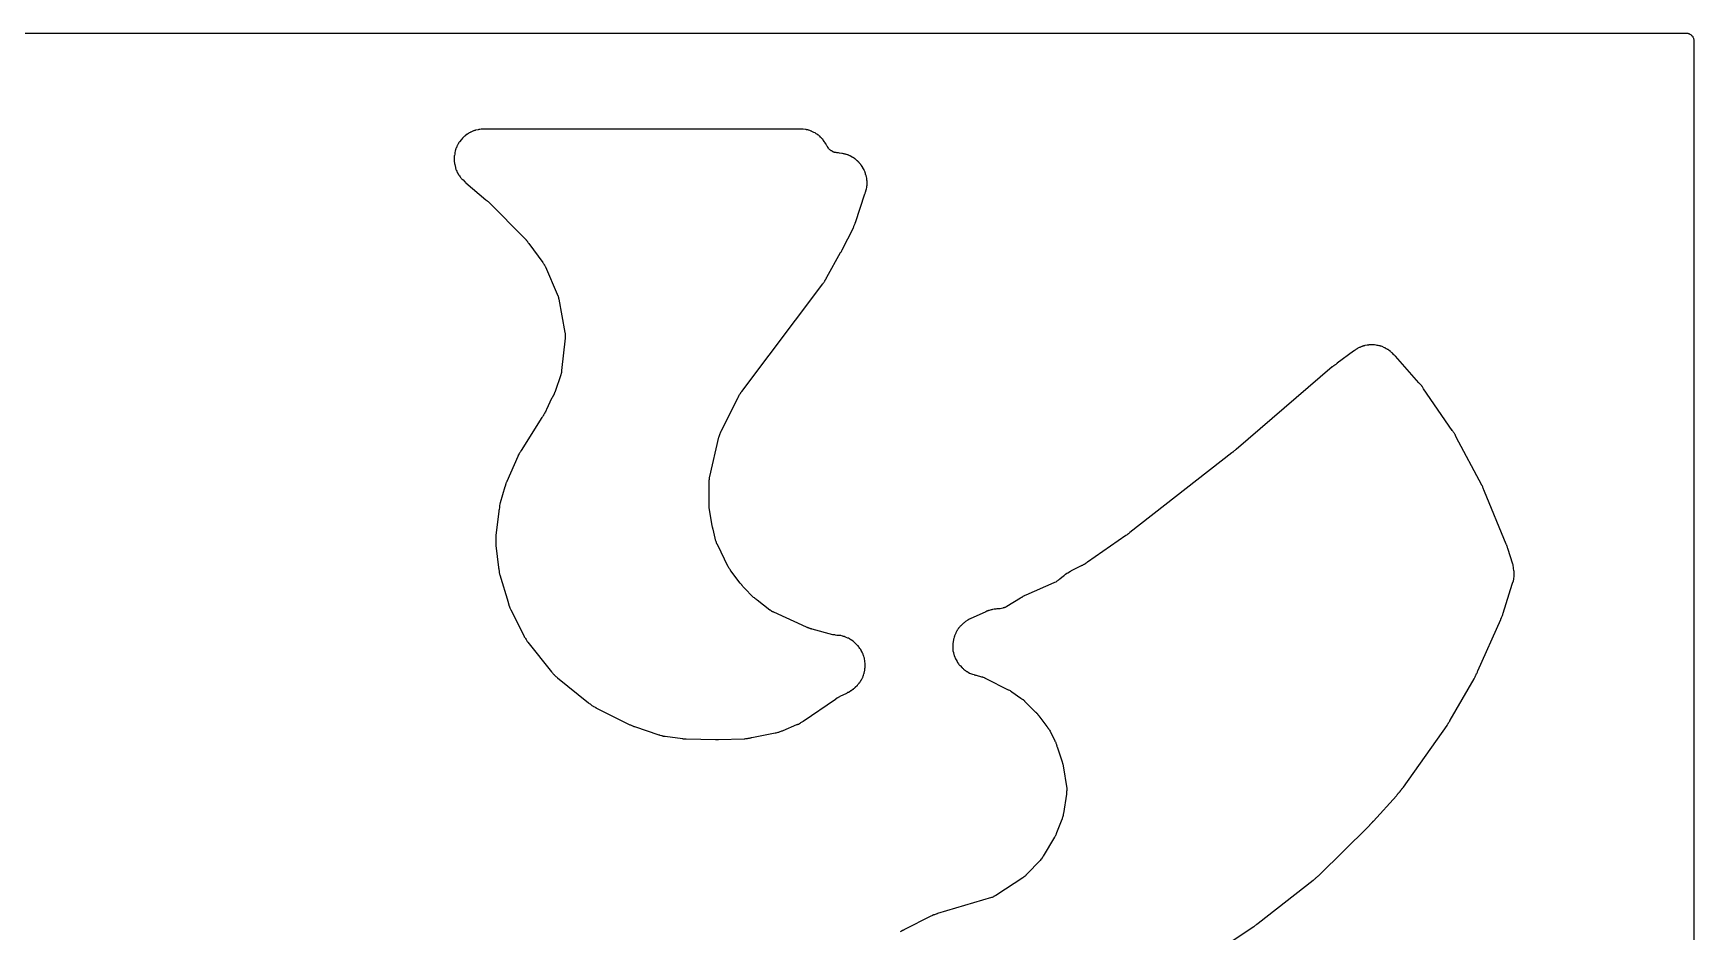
# Model space of a CAD drawing. Header units: millimetres. Extents: x 0 to 300, y 0 to 300.
# Drawn here: x 161.5 to 300.1, y 225 to 300.1 of the extents above; entities that cross this region are included whole.
import ezdxf

# ---------------------------------------------------------------- set-up
doc = ezdxf.new("R2010")
doc.units = ezdxf.units.MM
doc.layers.add('CUT', color=7, linetype='CONTINUOUS')

msp = doc.modelspace()

# ---------------------------------------------------------------- linework, layer by layer
at = {"layer": 'CUT'}
for points in [[(0.57, 300.05), (299.43, 300.05), (299.52, 300.04), (299.55, 300.04), (299.56, 300.04), (299.57, 300.04), (299.58, 300.03), (299.62, 300.02), (299.63, 300.02), (299.64, 300.02), (299.67, 300.01), (299.67, 300), (299.68, 300), (299.69, 300), (299.73, 299.98), (299.78, 299.95), (299.83, 299.91), (299.84, 299.9), (299.87, 299.87), (299.9, 299.84), (299.91, 299.83), (299.92, 299.82), (299.93, 299.8), (299.94, 299.78), (299.95, 299.78), (299.96, 299.76), (299.96, 299.75), (299.97, 299.73), (299.99, 299.69), (300, 299.68), (300.02, 299.63), (300.02, 299.62), (300.03, 299.57), (300.04, 299.52), (300.04, 299.51), (300.04, 299.5), (300.04, 299.48), (300.04, 299.46), (300.04, 299.45), (300.05, 299.44), (300.05, 299.43), (300.05, 0.57)], [(259.55, 222.93), (263.34, 225.46), (263.37, 225.48), (263.4, 225.5), (263.45, 225.54), (263.46, 225.55), (263.49, 225.58), (263.5, 225.59), (263.54, 225.62), (263.56, 225.63), (263.58, 225.64), (263.62, 225.68), (263.63, 225.68), (263.67, 225.7), (263.69, 225.71), (263.7, 225.73), (263.72, 225.74), (268.31, 229.34), (268.33, 229.35), (268.34, 229.36), (268.38, 229.4), (268.39, 229.4), (268.45, 229.45), (268.49, 229.49), (268.52, 229.52), (268.55, 229.55), (268.57, 229.56), (268.61, 229.58), (268.65, 229.63), (268.69, 229.66), (268.75, 229.71), (268.8, 229.75), (272.89, 233.78), (272.92, 233.82), (272.95, 233.85), (272.97, 233.87), (273.02, 233.93), (273.03, 233.95), (273.06, 233.98), (273.09, 234.01), (273.12, 234.03), (273.19, 234.11), (273.23, 234.16), (273.23, 234.17), (273.24, 234.18), (273.27, 234.21), (273.28, 234.23), (273.3, 234.25), (273.32, 234.27), (275.24, 236.39), (275.27, 236.43), (275.28, 236.44), (275.32, 236.49), (275.33, 236.51), (275.39, 236.57), (275.43, 236.62), (275.49, 236.68), (275.49, 236.69), (275.51, 236.71), (275.56, 236.75), (275.58, 236.79), (275.59, 236.8), (275.59, 236.81), (275.63, 236.86), (275.64, 236.88), (275.66, 236.9), (275.66, 236.91), (275.67, 236.92), (275.7, 236.96), (275.74, 237), (275.75, 237.02), (275.77, 237.03), (275.78, 237.05), (275.82, 237.09), (279.47, 242.26), (279.5, 242.32), (279.53, 242.37), (279.53, 242.38), (279.55, 242.41), (279.55, 242.42), (279.58, 242.45), (279.59, 242.46), (279.62, 242.51), (279.65, 242.56), (279.69, 242.62), (279.69, 242.63), (279.7, 242.65), (279.7, 242.66), (279.71, 242.67), (279.71, 242.68), (279.72, 242.69), (279.73, 242.7), (281.72, 246.15), (281.75, 246.21), (281.8, 246.32), (281.85, 246.41), (281.87, 246.45), (281.88, 246.46), (281.89, 246.49), (281.9, 246.51), (281.9, 246.52), (281.93, 246.58), (281.94, 246.59), (281.97, 246.64), (282, 246.7), (282.01, 246.74), (282.02, 246.75), (282.04, 246.8), (282.04, 246.81), (283.94, 251.1), (283.94, 251.11), (283.95, 251.13), (283.96, 251.15), (283.97, 251.16), (283.99, 251.21), (284, 251.25), (284, 251.26), (284.01, 251.28), (284.04, 251.33), (284.06, 251.38), (284.06, 251.39), (284.08, 251.44), (284.11, 251.52), (284.13, 251.58), (284.14, 251.63), (284.14, 251.64), (284.91, 254.06), (284.91, 254.07), (284.92, 254.08), (284.94, 254.14), (284.94, 254.15), (284.96, 254.2), (285, 254.33), (285.01, 254.37), (285.03, 254.43), (285.04, 254.5), (285.04, 254.51), (285.06, 254.69), (285.06, 254.72), (285.07, 254.88), (285.07, 254.96), (285.06, 255.13), (285.05, 255.17), (285.02, 255.39), (285.01, 255.47), (284.98, 255.58), (284.98, 255.6), (284.97, 255.65), (284.95, 255.71), (284.53, 257.03), (284.53, 257.04), (284.52, 257.07), (284.51, 257.09), (284.51, 257.1), (284.51, 257.11), (284.5, 257.14), (284.48, 257.2), (284.47, 257.22), (284.46, 257.25), (284.45, 257.26), (284.45, 257.27), (284.44, 257.28), (284.44, 257.3), (284.43, 257.32), (284.41, 257.38), (284.4, 257.4), (282.59, 261.79), (282.58, 261.83), (282.57, 261.85), (282.54, 261.9), (282.54, 261.92), (282.52, 261.97), (282.51, 261.99), (282.5, 262.02), (282.49, 262.03), (282.49, 262.04), (282.48, 262.07), (282.46, 262.12), (282.44, 262.18), (282.42, 262.23), (282.41, 262.24), (282.39, 262.28), (282.38, 262.3), (282.37, 262.31), (280.22, 266.33), (280.22, 266.34), (280.2, 266.38), (280.19, 266.41), (280.18, 266.42), (280.18, 266.43), (280.16, 266.48), (280.14, 266.52), (280.14, 266.53), (280.13, 266.55), (280.12, 266.57), (280.08, 266.63), (280.07, 266.66), (280.04, 266.71), (280, 266.75), (279.97, 266.78), (279.95, 266.81), (279.93, 266.84), (279.91, 266.87), (279.9, 266.88), (277.49, 270.37), (277.44, 270.47), (277.41, 270.52), (277.37, 270.57), (277.35, 270.59), (277.35, 270.6), (277.28, 270.68), (277.24, 270.72), (277.21, 270.75), (277.21, 270.76), (277.2, 270.77), (277.16, 270.81), (277.15, 270.82), (277.12, 270.85), (277.11, 270.87), (275.17, 273.08), (275.14, 273.1), (275.12, 273.12), (275.09, 273.16), (275.04, 273.2), (274.91, 273.33), (274.89, 273.35), (274.84, 273.4), (274.79, 273.45), (274.74, 273.49), (274.71, 273.51), (274.7, 273.52), (274.67, 273.54), (274.65, 273.55), (274.6, 273.58), (274.54, 273.63), (274.5, 273.65), (274.46, 273.68), (274.42, 273.7), (274.41, 273.71), (274.4, 273.71), (274.3, 273.77), (274.26, 273.79), (274.06, 273.88), (273.97, 273.91), (273.91, 273.93), (273.9, 273.93), (273.89, 273.94), (273.84, 273.95), (273.8, 273.96), (273.72, 273.98), (273.67, 273.98), (273.65, 273.98), (273.64, 273.98), (273.54, 274), (273.41, 274.02), (273.37, 274.03), (273.32, 274.03), (273.05, 274.03), (273, 274.03), (272.95, 274.02), (272.91, 274.01), (272.89, 274.01), (272.86, 274.01), (272.83, 274), (272.8, 274), (272.64, 273.97), (272.61, 273.97), (272.58, 273.96), (272.56, 273.96), (272.51, 273.95), (272.46, 273.93), (272.45, 273.93), (272.41, 273.91), (272.4, 273.91), (272.38, 273.9), (272.36, 273.89), (272.31, 273.86), (272.24, 273.83), (272.22, 273.83), (272.19, 273.82), (272.13, 273.8), (272.08, 273.78), (272.02, 273.75), (271.97, 273.71), (271.92, 273.68), (271.91, 273.68), (271.9, 273.67), (271.89, 273.66), (271.8, 273.59), (271.77, 273.58), (271.75, 273.57), (271.71, 273.54), (271.7, 273.53), (271.66, 273.51), (270.31, 272.49), (270.3, 272.49), (270.28, 272.47), (270.26, 272.45), (270.25, 272.44), (270.24, 272.44), (270.23, 272.43), (270.19, 272.4), (270.13, 272.37), (270.13, 272.36), (270.11, 272.34), (270.09, 272.32), (270.08, 272.32), (270.05, 272.3), (270.03, 272.29), (270, 272.27), (269.96, 272.24), (269.91, 272.2), (269.89, 272.19), (261.86, 265.3), (261.83, 265.26), (261.8, 265.24), (261.77, 265.22), (261.76, 265.21), (261.72, 265.17), (261.71, 265.17), (261.66, 265.13), (261.66, 265.12), (261.65, 265.12), (261.63, 265.11), (261.63, 265.1), (261.62, 265.09), (261.61, 265.08), (261.6, 265.08), (261.59, 265.07), (261.57, 265.06), (261.53, 265.02), (261.52, 265.02), (253.01, 258.35), (252.98, 258.33), (252.96, 258.31), (252.94, 258.3), (252.92, 258.28), (252.9, 258.26), (252.88, 258.25), (252.87, 258.25), (252.86, 258.24), (252.85, 258.23), (252.84, 258.23), (252.84, 258.22), (252.83, 258.22), (252.82, 258.21), (252.81, 258.2), (252.79, 258.19), (252.79, 258.18), (252.78, 258.18), (252.72, 258.15), (252.68, 258.1), (252.67, 258.1), (249.46, 255.88), (249.41, 255.85), (249.36, 255.81), (249.27, 255.74), (249.24, 255.72), (249.19, 255.69), (249.17, 255.68), (249.12, 255.65), (249.09, 255.63), (249.05, 255.62), (249.04, 255.61), (249.01, 255.6), (248.99, 255.59), (248.94, 255.57), (248.11, 255.15), (248.05, 255.11), (248.03, 255.1), (247.98, 255.07), (247.97, 255.06), (247.84, 254.98), (247.83, 254.98), (247.79, 254.96), (247.74, 254.93), (247.65, 254.87), (247.59, 254.83), (247.53, 254.77), (247.52, 254.77), (247.51, 254.75), (247.49, 254.73), (247.48, 254.73), (247.15, 254.46), (247.1, 254.43), (247.06, 254.39), (247.05, 254.39), (247.04, 254.38), (247.03, 254.37), (247.01, 254.36), (246.96, 254.33), (246.91, 254.29), (246.87, 254.25), (246.83, 254.23), (246.82, 254.23), (246.72, 254.18), (246.67, 254.15), (244.34, 253.12), (244.25, 253.09), (244.21, 253.07), (244.2, 253.07), (244.14, 253.04), (244.08, 253.01), (243.98, 252.95), (243.96, 252.94), (243.95, 252.93), (243.91, 252.91), (243.89, 252.89), (242.74, 252.18), (242.66, 252.14), (242.62, 252.12), (242.6, 252.11), (242.59, 252.11), (242.55, 252.1), (242.51, 252.08), (242.5, 252.08), (242.47, 252.07), (242.45, 252.06), (242.43, 252.05), (242.41, 252.05), (242.31, 252.03), (242.19, 252), (241.92, 251.98), (241.83, 251.97), (241.81, 251.97), (241.75, 251.97), (241.69, 251.96), (241.55, 251.93), (241.49, 251.92), (241.44, 251.91), (241.26, 251.86), (241.22, 251.84), (241.2, 251.83), (241.18, 251.83), (241.14, 251.81), (241.13, 251.81), (241.09, 251.79), (241.08, 251.79), (240.99, 251.75), (240.98, 251.74), (239.69, 251.15), (239.61, 251.12), (239.58, 251.1), (239.55, 251.09), (239.54, 251.08), (239.53, 251.08), (239.5, 251.06), (239.48, 251.05), (239.3, 250.93), (239.26, 250.89), (239.25, 250.89), (239.23, 250.87), (239.21, 250.85), (239.19, 250.83), (239.18, 250.83), (239.12, 250.78), (239.08, 250.74), (238.88, 250.55), (238.86, 250.53), (238.81, 250.49), (238.77, 250.44), (238.74, 250.4), (238.73, 250.39), (238.72, 250.38), (238.71, 250.36), (238.7, 250.35), (238.68, 250.32), (238.66, 250.29), (238.62, 250.23), (238.61, 250.21), (238.61, 250.2), (238.6, 250.18), (238.58, 250.15), (238.49, 249.98), (238.48, 249.97), (238.42, 249.85), (238.4, 249.8), (238.38, 249.74), (238.37, 249.69), (238.36, 249.64), (238.36, 249.63), (238.32, 249.5), (238.3, 249.45), (238.29, 249.39), (238.26, 249.27), (238.26, 249.23), (238.24, 249.1), (238.23, 249.06), (238.23, 249.01), (238.23, 248.77), (238.23, 248.73), (238.24, 248.62), (238.24, 248.61), (238.24, 248.58), (238.24, 248.55), (238.25, 248.49), (238.28, 248.34), (238.29, 248.29), (238.31, 248.24), (238.32, 248.21), (238.33, 248.18), (238.34, 248.13), (238.35, 248.08), (238.37, 248.03), (238.39, 247.99), (238.4, 247.98), (238.44, 247.87), (238.47, 247.81), (238.56, 247.64), (238.57, 247.62), (238.59, 247.59), (238.59, 247.58), (238.6, 247.56), (238.63, 247.51), (238.66, 247.47), (238.72, 247.39), (238.75, 247.35), (238.82, 247.27), (238.85, 247.25), (239.02, 247.07), (239.04, 247.05), (239.09, 247), (239.14, 246.95), (239.19, 246.91), (239.22, 246.89), (239.23, 246.88), (239.26, 246.86), (239.28, 246.85), (239.33, 246.82), (239.39, 246.77), (239.43, 246.75), (239.47, 246.72), (239.51, 246.7), (239.52, 246.69), (239.53, 246.69), (239.63, 246.63), (239.7, 246.6), (239.8, 246.56), (239.87, 246.54), (239.9, 246.53), (240.02, 246.5), (240.03, 246.49), (240.06, 246.48), (240.12, 246.46), (240.18, 246.44), (240.64, 246.32), (240.65, 246.32), (240.69, 246.31), (240.73, 246.3), (240.74, 246.3), (240.75, 246.29), (240.77, 246.28), (240.78, 246.28), (240.85, 246.25), (240.91, 246.22), (240.92, 246.21), (240.98, 246.17), (242.86, 245.23), (242.88, 245.22), (242.97, 245.19), (243.01, 245.16), (243.04, 245.14), (243.06, 245.13), (243.09, 245.12), (243.1, 245.11), (243.11, 245.11), (243.11, 245.1), (243.12, 245.09), (243.16, 245.06), (243.91, 244.52), (243.93, 244.51), (243.96, 244.49), (244.02, 244.45), (244.03, 244.45), (244.04, 244.44), (244.05, 244.44), (244.09, 244.41), (244.1, 244.41), (244.13, 244.38), (244.14, 244.38), (244.14, 244.37), (244.15, 244.37), (244.18, 244.34), (244.18, 244.33), (244.21, 244.31), (244.22, 244.29), (245.08, 243.43), (245.14, 243.37), (245.16, 243.35), (245.18, 243.34), (245.18, 243.33), (245.2, 243.31), (245.21, 243.31), (245.22, 243.28), (245.26, 243.25), (245.26, 243.24), (245.27, 243.24), (245.28, 243.23), (245.3, 243.21), (245.3, 243.2), (245.33, 243.16), (245.35, 243.14), (245.37, 243.11), (245.39, 243.08), (245.41, 243.05), (246.09, 242.16), (246.1, 242.14), (246.11, 242.12), (246.12, 242.11), (246.13, 242.1), (246.13, 242.09), (246.16, 242.06), (246.17, 242.04), (246.18, 242.03), (246.19, 242.02), (246.2, 242), (246.21, 241.99), (246.22, 241.98), (246.23, 241.96), (246.24, 241.95), (246.26, 241.92), (246.26, 241.91), (246.29, 241.87), (246.3, 241.86), (246.35, 241.77), (246.74, 240.98), (246.75, 240.95), (246.76, 240.93), (246.79, 240.88), (246.82, 240.83), (246.84, 240.8), (246.84, 240.78), (246.86, 240.72), (246.88, 240.67), (246.89, 240.63), (246.91, 240.55), (246.92, 240.51), (246.93, 240.48), (247.36, 239.21), (247.36, 239.2), (247.37, 239.18), (247.38, 239.14), (247.38, 239.13), (247.39, 239.11), (247.4, 239.06), (247.4, 239.05), (247.41, 239.04), (247.41, 239), (247.42, 238.98), (247.43, 238.93), (247.43, 238.92), (247.44, 238.9), (247.44, 238.87), (247.74, 236.98), (247.74, 236.94), (247.74, 236.81), (247.73, 236.74), (247.73, 236.68), (247.73, 236.58), (247.72, 236.54), (247.72, 236.52), (247.46, 234.91), (247.45, 234.86), (247.45, 234.84), (247.44, 234.8), (247.44, 234.75), (247.43, 234.71), (247.42, 234.69), (247.42, 234.68), (247.41, 234.66), (247.41, 234.64), (247.41, 234.63), (247.4, 234.61), (247.4, 234.6), (247.38, 234.56), (247.37, 234.51), (247.37, 234.5), (247.37, 234.49), (247.36, 234.46), (247.35, 234.44), (247.35, 234.43), (247.34, 234.41), (246.89, 233.28), (246.88, 233.26), (246.87, 233.23), (246.85, 233.18), (246.83, 233.12), (246.83, 233.11), (246.82, 233.09), (246.8, 233.07), (246.77, 233.02), (246.74, 232.96), (246.73, 232.94), (245.78, 231.35), (245.77, 231.34), (245.74, 231.29), (245.73, 231.25), (245.72, 231.24), (245.72, 231.23), (245.7, 231.21), (245.67, 231.16), (245.67, 231.15), (245.65, 231.12), (245.58, 231.05), (245.59, 231.05), (245.52, 230.98), (245.51, 230.98), (244.42, 229.85), (244.39, 229.82), (244.35, 229.77), (244.35, 229.76), (244.34, 229.75), (244.29, 229.71), (244.25, 229.67), (244.24, 229.66), (244.23, 229.65), (244.22, 229.64), (244.21, 229.63), (244.18, 229.61), (244.17, 229.61), (244.13, 229.58), (244.1, 229.56), (244.07, 229.54), (241.9, 228.12), (241.86, 228.09), (241.85, 228.09), (241.84, 228.07), (241.83, 228.07), (241.81, 228.06), (241.79, 228.04), (241.78, 228.04), (241.77, 228.03), (241.76, 228.03), (241.71, 228), (241.69, 227.99), (241.67, 227.98), (241.66, 227.97), (241.65, 227.97), (241.64, 227.96), (241.64, 227.95), (241.63, 227.94), (241.62, 227.94), (241.51, 227.9), (241.5, 227.9), (241.48, 227.89), (241.46, 227.89), (236.96, 226.55), (236.92, 226.54), (236.89, 226.53), (236.84, 226.51), (236.76, 226.48), (236.71, 226.45), (236.7, 226.45), (236.69, 226.45), (236.67, 226.44), (236.66, 226.44), (236.64, 226.43), (236.63, 226.43), (236.6, 226.42), (236.58, 226.41), (236.56, 226.4), (236.55, 226.4), (236.53, 226.39), (236.51, 226.38), (236.49, 226.36), (236.41, 226.32), (234.21, 225.21), (234.18, 225.19), (234.13, 225.17), (234.09, 225.15), (234.08, 225.15), (234.07, 225.14), (234.06, 225.14), (234.05, 225.13), (234.04, 225.13), (234.03, 225.12), (234.02, 225.12), (233.99, 225.1), (233.97, 225.09), (233.96, 225.08), (233.95, 225.07), (233.94, 225.07), (233.93, 225.06), (233.92, 225.05), (233.91, 225.05), (233.9, 225.04), (233.89, 225.04), (233.85, 225.02)]]:
    msp.add_lwpolyline(points, dxfattribs=at)
msp.add_lwpolyline([(196.76, 288.78), (196.76, 288.77), (196.77, 288.72), (196.79, 288.67), (196.81, 288.62), (196.82, 288.6), (196.85, 288.53), (196.87, 288.48), (196.89, 288.45), (196.9, 288.43), (196.91, 288.42), (196.98, 288.29), (197, 288.26), (197.01, 288.24), (197.02, 288.22), (197.03, 288.21), (197.05, 288.18), (197.07, 288.16), (197.08, 288.14), (197.13, 288.07), (197.14, 288.05), (197.17, 288), (197.21, 287.95), (197.25, 287.9), (197.3, 287.86), (197.32, 287.85), (197.32, 287.84), (197.35, 287.82), (197.37, 287.8), (197.38, 287.8), (197.53, 287.65), (197.57, 287.61), (197.6, 287.57), (199.29, 286.13), (199.35, 286.09), (199.39, 286.06), (199.43, 286.03), (199.46, 286.01), (199.47, 286), (199.5, 285.97), (199.51, 285.96), (199.56, 285.92), (199.58, 285.89), (199.6, 285.86), (202.44, 283), (202.45, 283), (202.49, 282.97), (202.49, 282.96), (202.5, 282.95), (202.51, 282.94), (202.52, 282.91), (202.55, 282.89), (202.56, 282.88), (202.57, 282.87), (202.58, 282.85), (202.59, 282.85), (202.6, 282.84), (202.61, 282.83), (202.62, 282.81), (202.64, 282.79), (202.66, 282.77), (202.66, 282.76), (202.67, 282.75), (202.68, 282.74), (202.69, 282.72), (202.7, 282.72), (202.71, 282.7), (202.72, 282.68), (202.73, 282.66), (202.74, 282.66), (202.75, 282.65), (202.76, 282.64), (202.76, 282.63), (202.78, 282.61), (202.79, 282.6), (202.81, 282.55), (202.85, 282.52), (202.86, 282.51), (202.87, 282.5), (204.03, 280.9), (204.05, 280.86), (204.08, 280.81), (204.11, 280.77), (204.13, 280.74), (204.14, 280.74), (204.14, 280.73), (204.16, 280.71), (204.18, 280.68), (204.18, 280.67), (204.2, 280.64), (204.22, 280.61), (204.26, 280.53), (205.24, 278.26), (205.24, 278.25), (205.26, 278.19), (205.3, 278.11), (205.31, 278.07), (205.32, 278.06), (205.33, 277.99), (205.34, 277.95), (205.35, 277.91), (205.36, 277.87), (205.37, 277.84), (205.88, 275.05), (205.89, 275), (205.89, 274.97), (205.89, 274.93), (205.9, 274.91), (205.9, 274.89), (205.9, 274.85), (205.91, 274.78), (205.91, 274.67), (205.9, 274.58), (205.6, 271.88), (205.6, 271.81), (205.6, 271.8), (205.6, 271.78), (205.59, 271.75), (205.58, 271.72), (205.58, 271.71), (205.58, 271.7), (205.57, 271.68), (205.56, 271.65), (205.55, 271.62), (205.55, 271.6), (205.53, 271.55), (205.53, 271.53), (205.06, 270.13), (205.06, 270.12), (205.02, 270.05), (205.01, 270.02), (205, 269.99), (204.99, 269.97), (204.99, 269.96), (204.98, 269.94), (204.98, 269.93), (204.97, 269.91), (204.96, 269.88), (204.95, 269.87), (204.93, 269.84), (204.92, 269.81), (204.9, 269.78), (204.88, 269.75), (204.86, 269.7), (204.85, 269.68), (204.8, 269.6), (204.78, 269.57), (204.77, 269.55), (204.77, 269.54), (204.34, 268.64), (204.31, 268.57), (204.31, 268.55), (204.29, 268.53), (204.28, 268.49), (204.27, 268.48), (204.25, 268.44), (204.25, 268.43), (204.25, 268.42), (204.23, 268.4), (204.21, 268.38), (204.21, 268.37), (204.2, 268.36), (204.2, 268.35), (204.19, 268.34), (204.19, 268.33), (204.18, 268.32), (204.18, 268.31), (204.17, 268.3), (204.17, 268.29), (204.15, 268.27), (204.1, 268.16), (204.08, 268.13), (204.06, 268.1), (204.04, 268.07), (204.02, 268.03), (204.01, 268.02), (204, 268.01), (203.96, 267.96), (202.22, 265.22), (202.2, 265.19), (202.16, 265.11), (202.11, 265.03), (202.08, 264.98), (202.07, 264.95), (202.06, 264.95), (202.05, 264.93), (201.99, 264.81), (201.99, 264.8), (201.98, 264.79), (201.98, 264.78), (201.97, 264.77), (201.97, 264.76), (201.96, 264.75), (201.95, 264.72), (201.03, 262.61), (201.02, 262.6), (201, 262.57), (200.98, 262.52), (200.96, 262.47), (200.95, 262.44), (200.95, 262.42), (200.89, 262.22), (200.89, 262.21), (200.88, 262.21), (200.87, 262.17), (200.48, 260.85), (200.47, 260.8), (200.46, 260.75), (200.46, 260.74), (200.43, 260.61), (200.41, 260.55), (200.41, 260.48), (200.41, 260.45), (200.41, 260.43), (200.39, 260.32), (200.39, 260.3), (200.38, 260.27), (200.36, 260.21), (200.35, 260.15), (200.12, 258.11), (200.12, 258.04), (200.12, 257.95), (200.1, 257.74), (200.1, 257.69), (200.1, 257.64), (200.12, 257.43), (200.12, 257.34), (200.12, 257.27), (200.33, 255.43), (200.34, 255.37), (200.35, 255.36), (200.36, 255.31), (200.36, 255.3), (200.37, 255.28), (200.37, 255.27), (200.39, 255.14), (200.39, 255.13), (200.39, 255.1), (200.39, 255.05), (200.4, 254.99), (200.41, 254.94), (200.43, 254.89), (200.45, 254.83), (201.14, 252.56), (201.14, 252.55), (201.15, 252.5), (201.16, 252.46), (201.16, 252.45), (201.16, 252.44), (201.17, 252.4), (201.18, 252.39), (201.18, 252.38), (201.18, 252.36), (201.19, 252.35), (201.19, 252.33), (201.21, 252.29), (201.21, 252.28), (201.23, 252.24), (201.23, 252.22), (201.24, 252.19), (201.24, 252.18), (201.26, 252.13), (201.26, 252.12), (201.27, 252.1), (201.28, 252.08), (201.29, 252.07), (201.3, 252.03), (201.37, 251.9), (202.47, 249.71), (202.49, 249.66), (202.52, 249.61), (202.55, 249.56), (202.59, 249.5), (202.64, 249.43), (202.74, 249.27), (202.78, 249.22), (204.76, 246.73), (204.79, 246.69), (204.83, 246.64), (204.87, 246.6), (204.96, 246.51), (204.97, 246.5), (204.98, 246.48), (205.13, 246.34), (205.17, 246.31), (205.17, 246.3), (205.21, 246.28), (205.22, 246.27), (205.24, 246.25), (205.26, 246.23), (207.84, 244.14), (207.85, 244.15), (207.85, 244.14), (207.9, 244.1), (207.97, 244.05), (208.13, 243.93), (208.17, 243.9), (208.18, 243.9), (208.22, 243.87), (208.24, 243.86), (208.27, 243.85), (208.34, 243.8), (208.39, 243.77), (208.41, 243.76), (208.46, 243.74), (208.49, 243.72), (208.52, 243.7), (211.19, 242.35), (211.24, 242.33), (211.29, 242.31), (211.34, 242.3), (211.57, 242.2), (211.58, 242.2), (211.6, 242.19), (211.62, 242.18), (211.64, 242.18), (211.66, 242.17), (211.68, 242.16), (213.71, 241.48), (213.74, 241.47), (213.77, 241.46), (213.8, 241.45), (213.94, 241.41), (213.97, 241.41), (213.99, 241.4), (214.01, 241.4), (214.02, 241.39), (214.04, 241.39), (214.08, 241.37), (214.15, 241.36), (214.21, 241.36), (214.23, 241.36), (215.69, 241.16), (215.72, 241.16), (215.72, 241.15), (215.89, 241.13), (215.96, 241.13), (216, 241.13), (218.43, 241.07), (218.44, 241.07), (218.68, 241.07), (218.7, 241.07), (220.82, 241.15), (220.84, 241.15), (220.89, 241.15), (220.98, 241.16), (220.99, 241.16), (221.05, 241.16), (221.11, 241.17), (221.16, 241.18), (221.17, 241.18), (221.27, 241.2), (221.28, 241.2), (221.32, 241.21), (221.34, 241.21), (221.39, 241.23), (221.45, 241.25), (221.48, 241.26), (223.42, 241.63), (223.44, 241.63), (223.5, 241.64), (223.68, 241.68), (223.72, 241.7), (223.77, 241.71), (223.98, 241.8), (224.03, 241.81), (224.07, 241.83), (225.23, 242.32), (225.26, 242.33), (225.27, 242.33), (225.29, 242.34), (225.31, 242.35), (225.35, 242.37), (225.54, 242.47), (225.57, 242.49), (225.67, 242.55), (225.72, 242.58), (225.75, 242.6), (228.46, 244.45), (228.5, 244.49), (228.51, 244.5), (228.53, 244.51), (228.54, 244.51), (228.54, 244.52), (228.56, 244.53), (228.56, 244.54), (228.57, 244.55), (228.58, 244.55), (228.62, 244.57), (228.63, 244.58), (228.64, 244.58), (228.65, 244.59), (228.67, 244.6), (228.68, 244.6), (228.69, 244.61), (228.75, 244.64), (228.8, 244.67), (228.85, 244.7), (229.39, 244.96), (229.43, 244.98), (229.45, 244.99), (229.46, 245), (229.49, 245.02), (229.53, 245.04), (229.67, 245.12), (229.69, 245.13), (229.7, 245.14), (229.71, 245.14), (229.73, 245.16), (229.76, 245.18), (229.9, 245.27), (229.91, 245.27), (229.94, 245.29), (229.99, 245.33), (230.04, 245.37), (230.08, 245.42), (230.1, 245.44), (230.28, 245.63), (230.32, 245.67), (230.37, 245.73), (230.37, 245.74), (230.39, 245.76), (230.41, 245.78), (230.43, 245.8), (230.43, 245.81), (230.47, 245.85), (230.57, 246), (230.58, 246.01), (230.59, 246.03), (230.61, 246.07), (230.62, 246.08), (230.62, 246.09), (230.65, 246.12), (230.68, 246.18), (230.69, 246.22), (230.7, 246.23), (230.7, 246.24), (230.72, 246.27), (230.74, 246.32), (230.75, 246.37), (230.78, 246.46), (230.82, 246.57), (230.83, 246.6), (230.85, 246.66), (230.85, 246.68), (230.86, 246.73), (230.89, 246.88), (230.9, 246.92), (230.9, 246.93), (230.9, 246.94), (230.91, 247), (230.92, 247.1), (230.92, 247.16), (230.92, 247.41), (230.92, 247.46), (230.91, 247.57), (230.9, 247.63), (230.9, 247.64), (230.9, 247.65), (230.89, 247.69), (230.87, 247.79), (230.86, 247.84), (230.86, 247.86), (230.84, 247.92), (230.8, 248.03), (230.8, 248.05), (230.79, 248.09), (230.77, 248.13), (230.77, 248.14), (230.75, 248.2), (230.73, 248.25), (230.71, 248.28), (230.71, 248.29), (230.7, 248.3), (230.69, 248.33), (230.67, 248.37), (230.59, 248.52), (230.58, 248.54), (230.56, 248.57), (230.55, 248.6), (230.52, 248.65), (230.49, 248.69), (230.43, 248.77), (230.4, 248.81), (230.33, 248.89), (230.3, 248.91), (230.1, 249.11), (230.08, 249.13), (229.97, 249.23), (229.92, 249.28), (229.78, 249.38), (229.76, 249.39), (229.73, 249.41), (229.71, 249.42), (229.68, 249.44), (229.67, 249.45), (229.65, 249.46), (229.62, 249.48), (229.52, 249.53), (229.47, 249.55), (229.33, 249.6), (229.3, 249.62), (229.24, 249.65), (229.19, 249.67), (229.16, 249.68), (229.13, 249.69), (229.06, 249.71), (229.03, 249.72), (228.89, 249.75), (228.82, 249.76), (228.81, 249.76), (228.76, 249.76), (228.71, 249.77), (228.65, 249.77), (228.58, 249.77), (228.56, 249.77), (228.46, 249.79), (228.39, 249.81), (228.34, 249.82), (228.31, 249.83), (228.26, 249.83), (228.24, 249.83), (226.5, 250.29), (226.48, 250.3), (226.46, 250.3), (226.46, 250.31), (226.44, 250.31), (226.43, 250.31), (226.41, 250.32), (226.39, 250.32), (226.38, 250.32), (226.37, 250.33), (226.36, 250.33), (226.35, 250.33), (226.34, 250.33), (226.34, 250.34), (226.32, 250.34), (226.31, 250.34), (226.3, 250.35), (226.25, 250.37), (226.23, 250.38), (226.22, 250.38), (226.2, 250.39), (226.19, 250.39), (226.18, 250.4), (226.15, 250.41), (226.12, 250.42), (226.09, 250.43), (226.03, 250.45), (223.31, 251.7), (223.3, 251.71), (223.27, 251.72), (223.24, 251.73), (223.2, 251.74), (223.19, 251.75), (223.18, 251.75), (223.16, 251.77), (223.15, 251.77), (223.14, 251.78), (223.12, 251.79), (223.11, 251.8), (223.07, 251.83), (223.01, 251.87), (222.98, 251.89), (221.91, 252.72), (221.9, 252.73), (221.86, 252.76), (221.85, 252.77), (221.84, 252.78), (221.82, 252.79), (221.77, 252.82), (221.76, 252.83), (221.74, 252.85), (221.68, 252.9), (221.62, 252.95), (220.8, 253.77), (220.76, 253.82), (220.72, 253.86), (220.7, 253.9), (220.68, 253.91), (220.67, 253.92), (220.66, 253.93), (220.65, 253.94), (220.63, 253.99), (220.6, 254.02), (220.58, 254.05), (220.55, 254.08), (220.53, 254.1), (220.53, 254.11), (220.51, 254.13), (219.73, 255.16), (219.72, 255.17), (219.69, 255.2), (219.69, 255.21), (219.65, 255.27), (219.62, 255.32), (219.61, 255.33), (219.59, 255.36), (219.59, 255.37), (219.56, 255.41), (219.56, 255.42), (219.55, 255.44), (219.5, 255.51), (218.6, 257.35), (218.58, 257.39), (218.57, 257.41), (218.56, 257.42), (218.53, 257.49), (218.52, 257.51), (218.51, 257.55), (218.51, 257.56), (218.49, 257.6), (218.48, 257.65), (218.23, 258.64), (218.22, 258.68), (218.22, 258.69), (218.21, 258.74), (218.2, 258.79), (218.18, 258.85), (218.17, 258.89), (218.16, 258.9), (218.16, 258.91), (217.92, 260.45), (217.91, 260.5), (217.91, 260.61), (217.91, 260.65), (217.9, 260.78), (217.9, 260.8), (217.9, 260.82), (217.91, 262.62), (217.91, 262.66), (217.92, 262.74), (217.92, 262.77), (217.93, 262.8), (217.93, 262.82), (217.94, 262.85), (217.95, 262.9), (217.95, 262.96), (217.95, 262.98), (217.96, 263.05), (218.73, 266.33), (218.74, 266.37), (218.75, 266.39), (218.77, 266.45), (218.77, 266.46), (218.78, 266.49), (218.79, 266.52), (218.8, 266.55), (218.8, 266.56), (218.82, 266.61), (218.82, 266.62), (218.83, 266.64), (218.85, 266.69), (218.86, 266.7), (218.87, 266.73), (218.88, 266.74), (218.88, 266.75), (218.89, 266.76), (218.89, 266.77), (218.92, 266.81), (220.34, 269.64), (220.37, 269.7), (220.39, 269.76), (220.4, 269.78), (220.42, 269.82), (220.42, 269.83), (220.42, 269.84), (220.45, 269.88), (220.45, 269.89), (220.48, 269.91), (220.51, 269.97), (220.52, 269.98), (220.55, 270.02), (220.56, 270.04), (220.57, 270.05), (220.58, 270.06), (220.58, 270.07), (220.61, 270.11), (220.62, 270.12), (220.64, 270.14), (227.39, 279.11), (227.4, 279.13), (227.42, 279.15), (227.45, 279.2), (227.5, 279.27), (227.52, 279.31), (227.52, 279.32), (227.53, 279.33), (227.55, 279.35), (227.55, 279.36), (227.56, 279.37), (227.56, 279.38), (227.57, 279.39), (227.57, 279.4), (227.58, 279.4), (227.58, 279.41), (227.59, 279.42), (227.6, 279.44), (227.61, 279.46), (227.62, 279.47), (227.62, 279.48), (227.63, 279.49), (227.65, 279.51), (227.66, 279.53), (227.66, 279.54), (227.67, 279.56), (227.68, 279.58), (227.69, 279.59), (227.71, 279.64), (227.72, 279.67), (228.88, 281.73), (228.91, 281.78), (228.92, 281.79), (228.95, 281.83), (228.98, 281.88), (228.99, 281.9), (228.99, 281.91), (229.01, 281.95), (229.94, 283.8), (229.95, 283.82), (229.97, 283.87), (229.97, 283.88), (229.99, 283.93), (230.08, 284.15), (230.09, 284.19), (230.1, 284.22), (230.11, 284.25), (230.91, 286.63), (230.92, 286.67), (230.93, 286.71), (230.95, 286.78), (231.01, 286.98), (231.03, 287.05), (231.05, 287.16), (231.06, 287.21), (231.06, 287.22), (231.06, 287.24), (231.07, 287.27), (231.07, 287.29), (231.08, 287.35), (231.08, 287.41), (231.08, 287.69), (231.07, 287.77), (231.05, 287.92), (231.05, 287.95), (231.03, 288.06), (231.02, 288.11), (231, 288.17), (230.98, 288.22), (230.97, 288.24), (230.96, 288.26), (230.94, 288.34), (230.94, 288.36), (230.94, 288.37), (230.93, 288.38), (230.93, 288.4), (230.92, 288.45), (230.9, 288.5), (230.88, 288.55), (230.85, 288.6), (230.83, 288.64), (230.73, 288.81), (230.72, 288.83), (230.61, 289.01), (230.56, 289.07), (230.56, 289.08), (230.54, 289.11), (230.53, 289.12), (230.51, 289.14), (230.49, 289.17), (230.45, 289.21), (230.43, 289.23), (230.42, 289.25), (230.39, 289.28), (230.35, 289.32), (230.33, 289.34), (230.28, 289.39), (230.26, 289.4), (230.23, 289.43), (230.21, 289.45), (230.12, 289.52), (230.08, 289.55), (230.05, 289.57), (230.04, 289.58), (229.96, 289.63), (229.95, 289.64), (229.93, 289.65), (229.92, 289.66), (229.88, 289.69), (229.84, 289.71), (229.71, 289.78), (229.7, 289.79), (229.67, 289.8), (229.66, 289.81), (229.65, 289.81), (229.64, 289.82), (229.6, 289.84), (229.55, 289.86), (229.52, 289.87), (229.49, 289.88), (229.44, 289.9), (229.38, 289.91), (229.36, 289.91), (229.33, 289.92), (229.29, 289.94), (229.24, 289.96), (229.18, 289.98), (229.13, 289.99), (229.02, 290.01), (228.99, 290.01), (228.77, 290.04), (228.7, 290.05), (228.69, 290.05), (228.66, 290.06), (228.63, 290.06), (228.62, 290.06), (228.61, 290.06), (228.58, 290.07), (228.56, 290.07), (228.51, 290.08), (228.5, 290.08), (228.48, 290.08), (228.45, 290.09), (228.43, 290.09), (228.4, 290.1), (228.36, 290.1), (228.33, 290.11), (228.31, 290.12), (228.29, 290.12), (228.28, 290.13), (228.27, 290.13), (228.25, 290.14), (228.24, 290.15), (228.2, 290.18), (228.12, 290.22), (228.11, 290.22), (228.07, 290.24), (228.03, 290.27), (227.98, 290.32), (227.94, 290.35), (227.93, 290.37), (227.9, 290.39), (227.86, 290.45), (227.81, 290.52), (227.8, 290.53), (227.79, 290.56), (227.78, 290.57), (227.78, 290.58), (227.74, 290.64), (227.74, 290.65), (227.71, 290.71), (227.67, 290.77), (227.66, 290.79), (227.57, 290.93), (227.53, 290.99), (227.42, 291.12), (227.42, 291.13), (227.38, 291.19), (227.34, 291.23), (227.32, 291.26), (227.31, 291.26), (227.3, 291.28), (227.26, 291.32), (227.23, 291.35), (227.2, 291.38), (227.14, 291.44), (227.1, 291.47), (227.08, 291.48), (227.06, 291.5), (227.05, 291.51), (227.04, 291.51), (227.04, 291.52), (227.03, 291.52), (226.99, 291.55), (226.98, 291.55), (226.89, 291.62), (226.88, 291.63), (226.85, 291.65), (226.83, 291.66), (226.8, 291.68), (226.79, 291.69), (226.77, 291.7), (226.74, 291.72), (226.64, 291.77), (226.47, 291.85), (226.44, 291.87), (226.42, 291.88), (226.37, 291.9), (226.31, 291.92), (226.21, 291.95), (226.16, 291.97), (226.11, 291.98), (226.09, 291.98), (226.05, 291.99), (226.04, 291.99), (225.99, 292), (225.95, 292), (225.74, 292.03), (225.69, 292.04), (225.66, 292.04), (225.65, 292.04), (225.55, 292.05), (225.51, 292.05), (199.12, 292.05), (199.08, 292.05), (198.98, 292.04), (198.97, 292.04), (198.94, 292.04), (198.92, 292.04), (198.88, 292.03), (198.78, 292.01), (198.77, 292.01), (198.75, 292.01), (198.7, 292.01), (198.63, 291.99), (198.42, 291.94), (198.4, 291.93), (198.35, 291.92), (198.34, 291.92), (198.29, 291.91), (198.24, 291.89), (198.19, 291.87), (198.14, 291.85), (198.02, 291.79), (198, 291.78), (197.96, 291.76), (197.89, 291.72), (197.84, 291.68), (197.83, 291.68), (197.81, 291.67), (197.8, 291.66), (197.79, 291.65), (197.76, 291.63), (197.75, 291.62), (197.72, 291.61), (197.61, 291.53), (197.58, 291.5), (197.57, 291.5), (197.57, 291.49), (197.56, 291.49), (197.56, 291.48), (197.55, 291.48), (197.53, 291.46), (197.51, 291.45), (197.47, 291.42), (197.41, 291.36), (197.38, 291.33), (197.34, 291.29), (197.24, 291.17), (197.23, 291.16), (197.11, 291.01), (197.08, 290.96), (197.07, 290.95), (197.06, 290.94), (197.04, 290.91), (197.04, 290.9), (197.02, 290.88), (197.01, 290.86), (196.95, 290.76), (196.92, 290.71), (196.9, 290.66), (196.85, 290.57), (196.84, 290.54), (196.84, 290.53), (196.82, 290.49), (196.81, 290.48), (196.79, 290.43), (196.77, 290.38), (196.75, 290.33), (196.74, 290.27), (196.73, 290.22), (196.73, 290.21), (196.7, 290.1), (196.69, 290.05), (196.69, 290.03), (196.68, 290), (196.68, 289.97), (196.68, 289.95), (196.68, 289.94), (196.66, 289.84), (196.65, 289.8), (196.65, 289.78), (196.65, 289.75), (196.65, 289.74), (196.64, 289.62), (196.64, 289.55), (196.65, 289.35), (196.65, 289.31), (196.66, 289.24), (196.66, 289.23), (196.66, 289.16), (196.68, 289.08), (196.74, 288.84)], close=True, dxfattribs=at)

doc.saveas('drawing.dxf')
